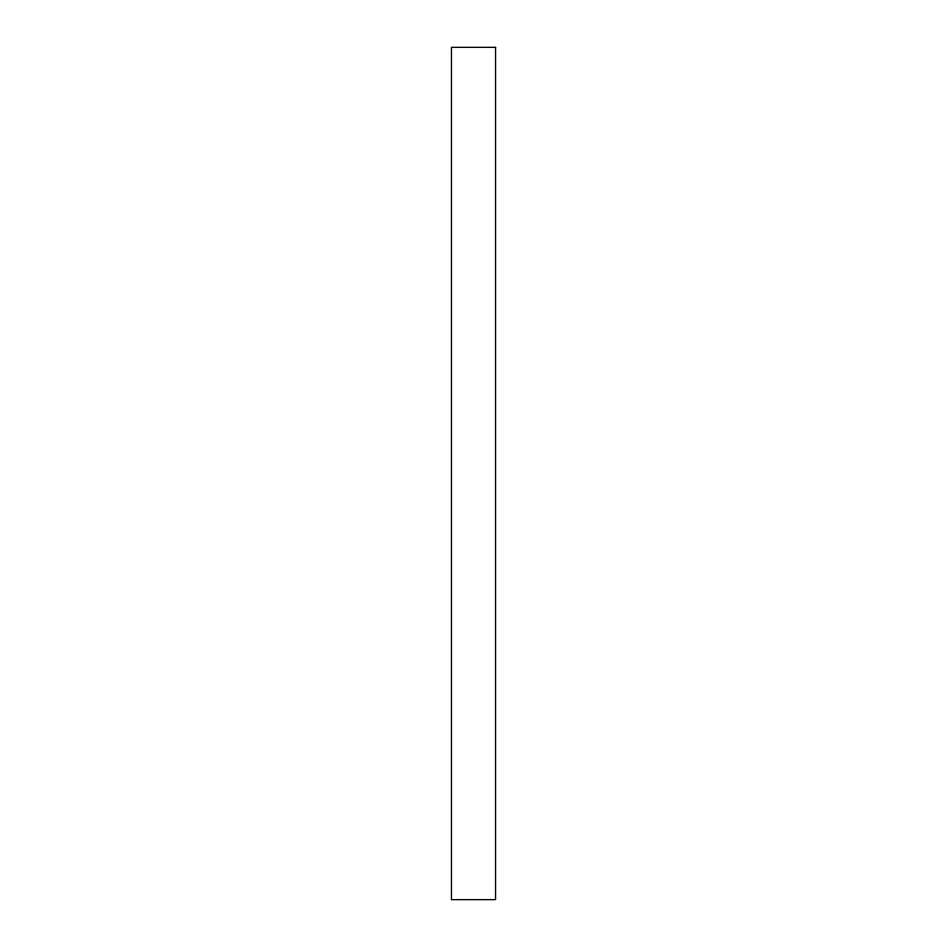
<?xml version="1.0" encoding="UTF-8"?>
<svg xmlns="http://www.w3.org/2000/svg" width="947" height="947" viewBox="0 0 947 947"><rect width="100%" height="100%" fill="white"/><g stroke="black" fill="none" stroke-linecap="round" stroke-linejoin="round"><path stroke-width="1.42" d="M495.553 47.35L451.447 47.35L451.447 899.65L495.553 899.65L495.553 47.35"/></g></svg>
